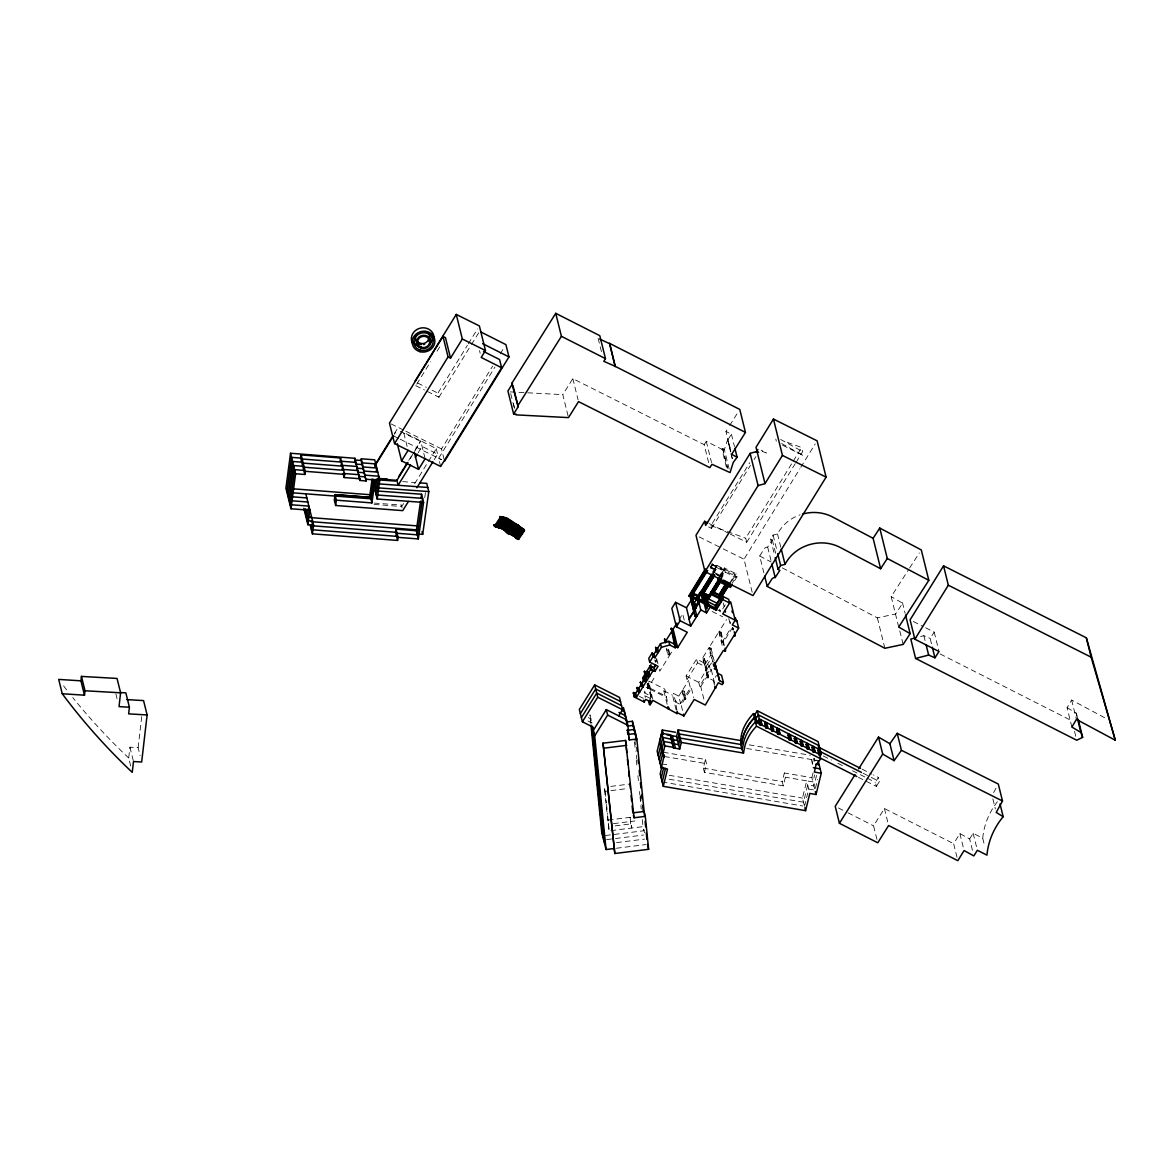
<?xml version="1.0" encoding="UTF-8"?>
<svg xmlns="http://www.w3.org/2000/svg" width="1174" height="1174" viewBox="0 0 1174 1174"><rect width="100%" height="100%" fill="white"/><g stroke="black" fill="none" stroke-linecap="round" stroke-linejoin="round"><path stroke-width="0.75" stroke-dasharray="5 3.75" d="M130.666 765.991L128.7 758.008L129.947 747.178L138.121 747.662L140.088 755.63M138.121 747.662L142.098 713.278M424.724 497.644L425.487 492.288M814.624 788.767L811.88 777.687L784.364 772.976L785.406 777.203L783.293 785.846L704.385 772.36L703.343 768.134L705.471 759.446L663.383 752.255M704.385 772.36L706.513 763.687L705.471 759.446M783.293 785.846L782.236 781.62L784.364 772.976M804.161 804.924L802.473 798.1L806.714 780.871L812.936 781.928L814.668 774.84M812.32 763.599L813.538 758.624M804.498 806.289L808.739 789.06L806.714 780.871L785.406 777.203M811.88 777.687L813.186 772.375M816.546 775.398L813.949 786.022L807.727 784.966L803.486 802.194L668.402 779.096M815.402 788.356L817.559 779.492M729.186 469.057L724.387 449.613L727.733 439.223L730.771 450.038M993.586 792.611L996.726 786.888M1071.877 727.058L1067.078 707.687L1071.627 700.027L1105.835 718.371M427.365 391.456L438.929 397.223L437.917 393.129L467.399 345.347M468.323 343.85L477.524 328.925M438.929 397.223L470.554 345.978M471.449 344.51L478.684 332.8M416.726 384.192L430.623 361.68M437.11 351.158L440.822 345.156M394.347 433.646L397.106 429.185L394.435 434.277M408.772 460.34L411.971 455.16M415.17 449.965L420.762 440.896L408.875 460.927M418.238 452.665L422.082 446.413L437.623 454.162L433.852 460.267M414.598 483.805L436.332 448.6L405.279 433.221M403.592 503.543L401.743 506.537L373.493 504.365M444.139 459.46L441.527 448.923L492.654 366.097M500.227 353.829L504.013 347.695M440.676 466.46L438.636 458.256L494.973 367.022M708.612 526.891L711.576 528.359L710.901 525.629L749.76 462.688M711.576 528.359L750.435 465.418M754.06 459.562L755.865 456.627M711.855 564.136L723.918 569.669L724.329 571.312L720.748 577.109L720.337 575.465L723.918 569.669M710.519 566.866L712.236 564.063L716.448 566.162L714.966 569.918L710.519 566.866L714.731 568.964L715.054 570.329L710.314 567.967L712.354 564.489M710.754 567.82L712.486 565.017L712.148 563.652M712.427 572.281L716.727 565.325L735.027 574.409L735.775 577.417L732.165 583.273M714.731 568.964L716.448 566.162M716.888 566.015L713.234 571.929L720.337 575.465M713.058 572.78L715.377 568.847L710.094 566.22M712.838 573.925L717.123 566.969M713.645 573.572L717.211 567.776L716.727 565.325M718.811 576.992L724.387 567.952L736.245 573.851L736.978 576.86L733.266 582.891M719.09 577.946L724.505 569.155L725.253 572.164L721.628 578.019M720.425 576.273L724.725 569.317M720.836 577.916L725.136 570.96L724.387 567.952M730.155 534.023L746.723 542.271L745.71 538.176L792.347 462.629M793.272 461.118L801.666 447.529L784.261 441.248M746.723 542.271L795.224 463.715M796.163 462.204L802.693 451.623L801.666 447.529M752.182 592.254L744.008 559.22L799.788 468.866M800.756 467.311L815.182 443.933M729.612 583.199L735.027 574.409M731.593 581.394L736.245 573.851M957.001 857.284L953.64 843.71L959.877 833.584L969.636 838.926L972.791 851.649M678.851 619.975L682.681 613.826L684.515 621.207M649.237 701.083L651.321 696.329L644.761 693.027L648.474 687.083L647.725 686.702L648.884 686.408L655.928 675.123M659.289 669.356L659.744 671.205L669.576 655.444L667.801 654.534L667.008 648.943M668.226 653.859L670.002 654.769L672.115 651.379M650.073 698.325L644.878 695.712L643.249 698.31L639.448 696.387M651.321 696.329L648.488 681.977M652.597 699.132L648.855 681.096L664.851 689.153L667.991 704.738M667.184 704.327L663.824 690.796L664.851 689.153M717.754 610.084L719.735 611.082L720.322 610.128L720.777 611.977M722.714 608.895L725.268 604.786M676.136 709.918L672.482 695.169L673.524 693.496L678.763 696.138L680.597 703.519L675.358 700.878L673.524 693.496M685.631 699.308L683.811 691.941L681.977 691.016L683.796 698.383L685.631 699.308L686.056 698.618L684.222 697.694L690.385 687.832L688.551 680.45L686.995 679.673L686.086 675.975L696.608 659.113L709.287 665.497L710.197 669.195L699.675 686.056L700.761 686.614L704.415 701.362M686.995 679.673L697.517 662.796L696.608 659.113M676.958 710.329L675.358 700.878M678.763 696.138L681.977 691.016M684.222 697.694L682.402 690.312L688.551 680.45M702.668 657.851L704.503 658.775L708.612 677.677L707.805 677.926L702.668 657.851L708.817 647.989L710.652 648.914L712.471 656.281L706.322 666.142L704.488 665.218L710.637 655.356L708.817 647.989M712.867 662.092L709.228 647.329L718.826 631.95L720.675 632.874L723.624 645.333M732.4 629.528L732.092 628.31L723.008 642.868L721.981 642.339L719.236 631.274L726.515 619.623M683.811 691.941L684.237 691.237L682.402 690.312M710.652 648.914L711.048 648.253L709.228 647.329M720.675 632.874L721.085 632.214L719.236 631.274M680.597 703.519L683.796 698.383M682.52 710.446L681.14 704.914L691.457 688.375L690.385 687.832M721.981 642.339L731.064 627.782M699.675 686.056L698.75 682.373L709.287 665.497M711.532 662.958L705.779 670.794M700.761 686.614L711.283 669.738L710.197 669.195M714.555 685.381L713.337 680.465L716.507 675.358M858.443 777.335L876.347 786.389L875.334 782.295L878.401 777.408L873.515 774.943M876.347 786.389L879.414 781.517L878.401 777.408M568.055 415.845L562.801 394.625L572.839 378.644L704.18 444.667L708.993 464.112M704.18 444.667L706.278 441.321L721.966 449.275L726.779 468.719M730.786 451.594L725.958 431.46L728.716 427.057M729.641 425.575L737.932 412.368M721.966 449.275L722.817 448.541L727.631 467.986M728.144 439.428L731.417 434.219L725.958 431.46M722.817 448.541L724.387 449.613M876.934 839.395L873.573 825.821L884.433 808.534L953.64 843.71M969.636 838.926L973.158 833.305L982.726 838.177L984.825 846.674M763.878 572.897L759.695 555.992L764.186 548.86A3.683 3.375 -13.9 0 1 767.664 547.128L772.331 539.937L770.599 539.042L773.108 535.095L777.511 533.95A38.918 35.528 -13.9 0 1 800.125 514.814M814.286 758.331L814.741 761.031L816.15 759.901M898.712 627.048L891.183 596.641L908.661 569.507M909.63 567.996L919.345 552.925M931.466 643.734L930.16 638.451L934.211 632.14L924.554 627.224M707.805 677.926L705.075 666.861L705.882 666.612L708.758 678.146L713.337 680.465M704.077 659.436L703.035 659.729L705.075 666.861M920.592 636.528L923.85 635.692L930.16 638.451M782.324 567.893L877.36 617.862L895.63 613.987L902.615 603.201L891.183 596.641M610.788 786.404L628.868 784.159M608.851 829.46L604.214 787.226L605.226 791.32L628.237 788.458M630.526 817.295L607.516 820.142L608.528 824.251M613.459 823.634L634.841 820.978M615.117 825.88L630.717 823.928L631.744 828.037L630.056 817.353L630.717 823.928M610.92 830.62L643.014 826.628L644.526 832.777M605.564 835.506L644.027 830.737L643.66 827.083M606.591 839.601L613.855 838.706M615.543 838.5L643.543 835.022M616.555 842.594L644.555 839.116M616.409 848.244L645.715 844.605M510.279 391.896L562.801 394.625M402.697 481.619L415.053 482.529M374.198 503.088L401.464 505.069M749.173 744.844L810.251 755.264M746.62 748.469L818.146 760.664M664.425 756.496L706.513 763.687M703.343 768.134L782.236 781.62M661.784 763.892L666.45 764.685L665.775 761.955M808.739 789.06L813.406 789.867M669.195 775.31L802.473 798.1M662.224 781.972L802.693 805.995M710.901 525.629L745.71 538.176M762.131 451.256L766.373 453.003L761.192 450.141M391.103 423.917L404.12 430.359M405.734 431.166L441.527 448.923M400.334 431.386L420.85 441.541L425.135 458.711M394.053 436.17L399.028 438.636M400.202 439.208L441.307 459.606M782.603 445.21L803.691 455.717L781.664 443.567M709.125 523.545L728.643 533.275M699.19 536.9L721.599 548.067M723.199 548.86L744.008 559.22M712.383 564.606L736.978 576.86M712.486 565.017L716.683 567.115M717.211 567.776L724.329 571.312M725.253 572.164L735.775 577.417M710.079 567.013L714.819 569.375M715.626 573.881L720.498 576.537M716.566 574.688L720.528 576.654M438.636 458.256L441.6 459.738M417.68 383.032L426.353 387.361M432.135 390.238L437.917 393.129M415.801 385.688L424.474 390.017M712.104 611.434L722.626 616.746M710.637 655.356L712.471 656.281M712.471 661.446L714.746 662.591M697.517 662.796L706.014 667.081M686.086 675.975L698.75 682.373M663.824 690.796L672.482 695.169M647.241 686.731L650 688.125M650.675 688.463L666.685 696.534M646.214 687.304L649.486 688.962M650.161 689.299L666.172 697.356M674.815 701.729L681.14 704.914M588.306 717.593L590.962 718.928L591.476 724.094M587.998 721.027L591.975 723.023L589.95 714.834L590.801 723.433M862.127 769.175L871.886 774.121M863.139 773.27L869.641 776.572M871.269 777.393L879.414 781.517M823.253 755.939L831.397 760.062M837.898 763.349L842.785 765.83M852.559 770.76L865.576 777.349M867.204 778.171L875.334 782.295M940.11 653.947L1071.921 720.851M838.427 807.961L843.211 810.383M848.01 812.819L873.573 825.821M913.299 621.486L922.955 626.402M759.695 555.992L771.054 561.964M780.651 439.472L802.693 451.623M1067.078 707.687L1076.118 713.088L1077.835 718.004M1076.118 713.088L1077.424 718.371M1071.627 700.027L1076.426 719.398M1074.548 731.417L1076.719 740.222M992.866 798.848L995.376 809.033M934.211 632.14L939.009 651.511M973.158 833.305L977.017 848.861M923.85 635.692L925.171 640.975M959.877 833.584L963.663 848.861M902.439 602.556L905.125 613.342M899.812 630.893L903.158 644.409M877.36 617.862L884.888 648.283M884.433 808.534L888.204 823.81M775.823 439.135L776.322 441.189M777.511 533.95L780.857 547.48M773.108 535.095L777.291 552M772.331 539.937L775.676 553.453M770.599 539.042L774.781 555.948M767.664 547.128L771.435 562.331M814.066 758.301L814.741 761.031M731.417 434.219L734.469 446.59M811.307 759.505L812.995 766.329M731.109 453.707L732.415 459.019M731.02 453.692L732.327 458.99M722.524 448.395L727.498 468.206M706.278 441.321L711.532 462.541M733.324 628.075L733.618 629.293M732.605 627.488L733.222 629.939M732.503 627.664L733.104 630.115M730.096 621.604L730.551 623.453M728.775 618.566L730.61 625.933M723.243 602.878L724.153 606.562M719.28 609.233L719.735 611.082M721.085 632.214L724.431 645.744M718.826 631.95L722.935 648.547M711.048 648.253L714.1 660.551M711.283 669.738L714.643 683.268M704.503 658.775L706.322 666.142M691.457 688.375L693.746 697.605M598.124 338.332L601.631 352.464M684.237 691.237L686.056 698.618M668.637 649.222L670.002 654.769M668.211 649.912L669.576 655.444M666.274 648.386L667.801 654.534M656.706 658.908L657.924 663.824M655.958 658.35L656.882 662.033M655.518 660.463L655.826 661.696M654.798 659.92L655.4 662.371M572.839 378.644L578.078 399.85M648.283 683.958L648.884 686.408M648.136 683.958L651.482 697.488M647.564 683.385L648.474 687.083M647.534 683.576L650.807 697.151M647.123 684.237L647.725 686.702M644.306 691.192L644.761 693.027M644.878 695.712L645.333 697.547M513.42 403.489L514.74 408.801M510.719 393.657L512.466 400.73M512.906 402.491L514.212 407.804M479.506 350.6L480.181 353.33M436.273 448.703L437.623 454.162M403.827 433.133L407.231 446.898M401.405 505.172L402.08 507.902M129.947 747.178L133.498 761.53M115.874 693.849L117.444 700.232M634.87 739.547L635.428 745.02M636.44 755.22L636.792 758.727M640.505 795.605L641.386 804.395M634.547 742.335L635.428 751.111M636.308 759.901L636.836 765.169M637.893 775.706L638.436 780.974M639.492 791.511L639.845 795.018M640.021 796.779L641.253 809.077M642.31 819.613L642.838 824.882M605.226 791.32L606.386 802.84M606.547 804.484L607.545 814.374M607.706 816.018L609.027 829.182M128.7 758.008A689.417 629.323 -13.9 0 1 72.744 697.532M66.639 689.828A689.417 629.323 -13.9 0 1 62.633 684.633M982.726 838.177A76.354 69.692 -13.9 0 1 997.386 801.725M727.601 439.575L730.58 451.917L727.601 439.575"/><path stroke-width="1.5" d="M80.933 680.832L81.446 676.4L117.048 678.455L120.599 692.807L119.029 706.616L129.404 707.232L128.641 713.865L147.117 714.951L141.672 762.014L133.498 761.53L132.251 772.36A689.417 629.323 -13.9 0 1 62.251 693.761L58.7 679.408L80.933 680.832L84.484 695.184L62.251 693.761M84.484 695.184L84.998 690.767L81.446 676.4M373.2 482.235L373.435 480.533M418.34 538.939L423.579 502.428L377.206 499.023L379.774 480.313L374.711 459.826L361.328 458.785L366.156 480.958L359.816 480.459L354.974 458.286L290.536 453.252L285.898 488.267L290.976 508.768L309.863 510.22L307.867 524.719L313.605 525.174L312.416 533.818L397.604 540.436L398.03 537.354L396.005 529.166L416.3 530.751L418.34 538.939L398.03 537.354M286.911 492.376L291.548 457.361L300.735 458.065L304.8 474.472L295.599 473.753L290.536 453.252M287.938 496.47L292.561 461.455L301.762 462.174L302.188 459.019L341.546 462.086L341.12 465.242L356.999 466.474L357.776 472.256L364.131 472.755L364.366 471.082L377.749 472.124M288.951 500.564L293.573 465.55L302.775 466.269L303.2 463.114L342.559 466.181L342.133 469.336L358.011 470.583L357.776 472.256M290.976 508.768L295.599 473.753M334.839 496.397L334.311 500.021L335.661 505.495L402.755 510.631L408.42 501.474M334.649 501.386L335.368 496.088M335.661 505.495L336.38 500.183L335.03 494.724L370.588 497.438L373.127 479.256M354.974 458.286L354.739 459.959L361.093 460.457L366.156 480.958M375.724 463.921L375.24 467.384L375.724 463.921L362.34 462.879L362.106 464.552L355.751 464.068L355.986 462.38L341.487 461.25M359.816 480.459L359.024 474.678L343.146 473.445L344.158 477.539L360.036 478.772M336.38 500.183L371.938 502.912L369.927 494.709L372.085 479.007M292.077 492.772L370.94 498.803L373.581 479.476L375.607 487.68M397.604 540.436L395.579 532.248L396.005 529.166M300.735 458.065L301.175 454.91L340.533 457.992L344.598 474.384L344.158 477.539M304.8 474.472L305.225 471.317L301.175 454.91M305.328 508.797L304.829 512.422L306.194 512.539M306.84 509.267L305.842 516.531L307.206 516.633M311.404 529.709L312.592 521.065L306.854 520.625L308.85 506.111L289.963 504.673L294.586 469.659L303.787 470.363L304.213 467.208L343.586 470.29M340.108 461.147L340.533 457.992M361.093 460.457L361.328 458.785M370.925 498.803L373.156 482.661M371.938 502.912L375.166 479.388M376.267 471.478L376.737 468.015L363.353 466.973L363.118 468.661L356.764 468.162M377.206 499.023L375.181 490.835L376.81 478.919M416.3 530.751L420.556 501.181M421.055 497.717L421.554 494.239L375.181 490.835M419.074 534.082L422.684 534.361L428.789 491.583L426.764 483.38L419.925 482.881M740.383 740.501L678.19 729.861L681.302 742.438L743.494 753.062C736.714 739.282 743.553 723.859 753.414 713.631L754.97 714.423L757.01 722.626L759.314 718.943L820.142 749.834M658.188 755.425L662.767 737.419L677.574 740.603L679.203 733.955L741.396 744.595C742.643 734.513 747.31 724.974 754.427 717.725L755.997 718.532L758.301 714.849L819.114 745.739M741.396 744.595L743.01 736.656A48.941 44.671 -13.9 0 1 754.427 717.725M743.494 753.062L745.108 745.123A48.941 44.671 -13.9 0 1 756.526 726.207L753.414 713.631M675.505 732.268L662.327 730.023L657.147 751.184L661.3 768.001L667.536 769.058L663.295 786.345L805.584 810.662L809.825 793.433L816.047 794.505L821.257 773.24L818.146 760.664M681.302 742.438L679.673 749.071L673.348 747.838L670.354 734.777L661.754 733.31L659.612 742.1L662.723 754.662L664.337 754.941L661.3 768.001M659.201 759.519L663.794 741.513L672.379 742.981L673.348 747.838M660.214 763.628L662.84 752.901L662.165 750.171M662.723 754.662L664.866 745.886L661.754 733.31M661.887 766.857L660.184 773.769L663.295 786.345M671.924 742.1L670.354 734.777M661.211 777.878L663.75 767.503M672.262 735.775L670.237 735.276M662.224 781.972L665.614 768.148M679.673 749.071L676.562 736.509L678.19 729.861M675.417 748.19L672.306 735.628M897.215 733.324L901.427 750.303L894.104 760.664L889.892 743.7L897.215 733.324L998.296 784.041L1002.493 801.006L996.227 812.437L1003.183 816.708A76.354 69.692 -13.9 0 0 986.938 855.156L977.37 850.269L973.833 855.905L964.089 850.563L957.837 860.674L888.63 825.513L877.77 842.785L839.425 823.297L835.228 806.333L855.068 774.605M414.774 381.594L456.246 314.427L479.374 325.932L485.464 350.527L481.208 357.439L501.621 367.741L440.676 466.46L394.552 443.596L389.474 423.11L442.994 336.424L445.46 337.657L450.523 358.143L448.057 356.925L442.994 336.424M375.064 464.889L392.512 436.625M375.196 465.432L393.525 435.759M394.552 443.596L448.057 356.925M450.523 358.143L462.336 339.022L456.246 314.427M425.135 458.711L418.56 469.351L401.567 460.883L408.082 450.346M398.764 476.541L403.959 468.118M404.766 466.812L407.173 462.923M407.95 462.424L396.9 480.327L378.116 478.948M410.577 465.051L398.118 485.244L396.768 479.784M415.361 457.317L417.298 454.191M416.902 487.738L432.913 461.793M444.564 461.221L508.958 356.925L505.906 344.628L481.047 332.081M707.629 522.797L704.635 521.315L695.991 535.3L704.987 571.635L752.989 595.556L826.1 477.143L817.104 440.822L773.446 419.059L756.012 447.294L765.008 483.615L758.096 485.61L690.107 595.79M758.58 452.239L757.039 451.388L750.127 453.369L705.647 525.409L704.635 521.315M756.085 452.43L757.89 449.51M705.398 568.876L688.756 595.981L716.61 609.864L715.861 606.855L716.8 605.344M689.622 595.732L704.605 571.151M689.299 596.245L705.016 570.637M690.444 595.394L705.677 570.403M691.281 595.027L706 570.857M706.22 570.667L690.928 595.423M706.543 571.136L691.765 595.071M707.643 570.491L692.601 594.719M693.159 594.411L692.014 597.61L694.083 594.249L698.823 596.612L693.555 593.765M692.22 596.495L692.88 594.088L698.398 596.759L696.666 599.562L692.22 596.495L696.431 598.593L698.148 595.805L693.951 593.706M692.455 597.463L694.186 594.66L693.849 593.296M765.008 483.615L782.427 455.395L773.446 419.059M700.643 591.373L701.054 593.017L696.754 599.973L696.358 598.329L700.027 592.371M712.53 574.291L701.362 592.371L703.49 593.237L714.643 575.143L703.49 593.237M704.664 603.157L697.561 599.606L701.142 593.824L700.731 592.18L707.834 595.717L708.245 597.361L704.664 603.157L707.394 607.883L706.836 608.778M713.044 574.438L701.876 592.532M702.39 592.694L713.557 574.6M702.448 592.914L713.616 574.834M714.13 574.981L702.962 593.075L714.086 574.761M706.807 596.436L704.018 600.941L708.465 603.157M716.448 593.354L722.377 596.304L723.125 599.312L711.268 593.413L704.752 603.95L704.268 601.514L707.834 595.717M705.222 600.398L705.897 599.298M706.572 598.197L707.262 597.111M702.243 592.18L708.641 595.365L704.356 602.321L696.358 598.329M719.383 578.342L708.744 595.746L702.918 592.841M711.473 592.151L718.767 580.176L711.444 592.034L713.557 592.899L720.249 581.908L713.557 592.899M711.987 592.312L720.484 578.489M710.93 591.872L712.016 592.43L719.339 580.558M719.236 581.409L712.53 592.577L719.266 581.512M723.595 580.191L729.612 583.199L730.345 586.193L719.823 580.954L721.628 578.019M719.809 581.79L713.044 592.738L719.706 581.644M725.517 584.241L718.796 595.438L725.532 584.549M726.662 583.713L719.31 595.6L726.031 584.403M719.823 595.761L727.146 583.757L719.823 595.761L712.985 592.518M727.088 584.828L720.278 595.702M727.528 584.946L720.851 596.084L721.878 596.407L728.672 585.415L721.849 596.289M719.251 595.379L721.364 596.245L728.041 585.107M716.492 608.646L721.907 599.87L711.385 594.616L705.97 603.407L716.492 608.646L715.744 605.637L720.498 597.962M719.589 600.824L720.513 599.327M729.729 584.403L730.654 582.891M732.327 584.388L730.477 587.411L718.62 581.497L717.872 578.489M915.603 658.453L1076.719 740.222L1082.619 737.375L1080.902 732.459L1071.877 727.058L1076.426 719.398L1115.3 740.236L1086.346 637.82L943.544 565.839L910.085 619.843L914.869 639.214L939.009 651.511L934.944 657.822L928.649 655.063L915.603 658.453L910.819 639.082L915.705 637.805M914.869 639.214L948.328 585.21L943.544 565.839M618.713 715.876L622.543 709.727L619.505 697.429L594.675 684.912L579.34 709.478L582.392 721.775L592.987 727.132L604.727 844.062M580.352 713.587L595.688 689.021L620.518 701.538M581.365 717.681L596.715 693.115L621.53 705.633M582.392 721.775L597.727 697.209L594.675 684.912M627.077 725.679L626.49 719.794L606.298 709.61L593.31 730.404L594.675 735.878L606.077 849.536L614.677 848.464M694.905 609.702L689.197 618.859L686.452 607.794L675.578 602.321L671.822 608.352L676.385 626.799L687.26 632.272L677.662 647.652L675.872 646.742L671.308 628.295L673.098 629.205L677.662 647.652M594.675 735.878L607.648 715.083L606.298 709.61M652.084 653.052L653.008 656.736L654.945 657.719L654.035 654.035L652.084 653.052L648.752 658.394L649.662 662.092L658.056 666.318L654.931 671.323L651.144 669.415L650.235 665.731L654.021 667.639L654.931 671.323M655.635 647.358L656.559 651.056L658.497 652.025L657.572 648.341L655.635 647.358L656.119 651.746L658.056 652.715L654.945 657.719M654.035 654.035L656.369 650.279M657.572 648.341L660.522 643.616L668.828 641.312L674.316 644.086L675.226 647.769L669.752 645.01L661.446 647.3L658.497 652.025M649.662 662.092L653.008 656.736M647.153 671.455L648.063 675.138L649.721 675.975L648.811 672.291L647.153 671.455L648.576 672.643L645.48 677.633L643.822 676.796L644.731 680.48L646.39 681.316L644.497 671.279L646.272 672.174L647.49 677.09M666.817 641.855L666.362 640.006L664.572 639.111L664.748 642.237M674.316 644.086L671.308 628.295M697.605 600.296L698.956 602.585L695.331 609.027L692.587 597.948L690.385 597.727L694.949 616.174L696.431 616.922L690.723 626.08L680.142 620.753L675.578 602.321M677.251 711.561L677.046 713.616L652.905 700.364L650.147 704.782L649.471 704.429L650.983 702.023L645.788 699.396L644.159 701.993L634.019 696.872L633.534 692.513L635.56 693.526L636.469 697.224L634.444 696.197L633.534 692.513M645.054 674.125L642.648 677.97L643.572 681.654M646.272 672.174L650.968 664.645M666.362 640.006L672.673 629.866L670.897 628.971M673.098 629.205L676.928 623.056M686.452 607.794L692.176 598.637L692.777 601.088M692.587 597.948L693.57 596.407M636.469 697.224L639.478 692.396L637.82 691.574L637.144 687.48L638.803 688.316L639.713 692.014L638.054 691.178L637.144 687.48M639.713 692.014L642.809 687.069L641.151 686.232L640.476 682.153L642.134 682.989L643.044 686.673L641.386 685.836L640.476 682.153M643.044 686.673L646.14 681.712L644.482 680.876L643.822 676.796M676.385 626.799L680.142 620.753M635.56 693.526L638.553 688.712L636.895 687.876M638.803 688.316L641.885 683.371L640.226 682.549M642.134 682.989L645.23 678.029L643.572 677.193M648.811 672.291L651.115 668.608M649.721 675.975L652.788 671.058L651.144 669.415M646.39 681.316L649.501 676.341L648.063 675.138M654.021 667.639L655.576 665.13M695.668 600.809L694.201 603.172L695.111 606.87L696.299 607.472L695.331 609.027M654.109 667.742L655.283 665.863M704.517 600.457L702.257 593.941L701.362 595.365L702.888 601.514M695.111 606.87L698.06 602.145M702.712 598.197L702.698 594.792M689.197 618.859L690.62 616.57M691.339 615.425L694.201 610.847M675.226 647.769L675.872 646.742M694.949 616.174L690.811 597.052M695.375 615.499L696.857 616.247L700.775 609.966L698.956 602.585M708.348 604.786L706.645 607.501L705.926 605.094L708.553 606.415M700.775 609.966L706.513 612.857L710.109 607.105L709.654 605.27M715.171 606.43L720.132 598.491M710.109 607.105L716.096 610.128L722.7 599.532L721.79 595.834L728.687 599.312L729.597 603.01L722.773 613.943L735.217 620.224L732.297 624.906L738.651 628.105L734.322 635.031L734.733 636.088L733.926 635.677L724.842 650.249L725.239 651.321L723.389 650.396L713.792 665.775L715.626 666.7L714.306 668.813L716.58 669.972L719.545 680.685L723.419 682.637L722.157 684.662L718.341 682.74L705.325 705.06L694.201 699.455L683.884 715.979L677.559 712.794M734.704 619.667L736.832 620.723L736.362 621.472L735.452 617.788M858.664 768.838L878.504 737.096L889.892 743.7M839.425 823.297L882.701 754.075L878.504 737.096M511.791 383.355L555.728 313.326L599.797 335.676L605.476 358.642L603.818 361.298L615.279 366.376L609.599 343.395L739.781 409.433L745.461 432.399L731.637 454.426L737.096 457.2L733.207 462.527L730.067 472.594L711.958 464.302L709.859 467.648L578.518 401.611L568.495 417.606L515.973 414.862L516.046 414.099L513.625 413.967L507.931 391.001L512.495 383.722L511.791 383.355L518.189 406.703L513.625 413.967M517.47 406.336L561.407 336.307L555.728 313.326M754.97 714.423L757.289 710.74L818.102 741.63L821.213 754.207L820.377 755.542L819.012 754.853L817.926 750.48L818.762 749.144L819.848 753.517L819.012 754.853M759.842 720.983L760.693 719.633L761.765 724.006L760.928 725.356L759.563 724.652L758.477 720.278M759.563 724.652L760.4 723.316L761.765 724.006M765.859 727.851L764.773 723.477L765.609 722.142L766.695 726.515L765.859 727.851L766.827 728.35L767.679 727.014L766.593 722.641L765.756 723.976L766.827 728.35M770.687 726.486L771.523 725.15L772.609 729.524L771.773 730.859L772.741 731.358L773.593 730.008L772.507 725.635L771.67 726.985L770.687 726.486L771.773 730.859M777.658 733.853L776.586 729.48L777.423 728.144L778.509 732.503L777.658 733.853L779.022 734.542L779.874 733.207L778.788 728.834M788.003 735.276L788.84 733.941L789.926 738.314L789.089 739.649L790.454 740.354L791.291 739.004L790.219 734.631L789.368 735.981L788.003 735.276L789.089 739.649M795.385 742.848L794.299 738.475L795.136 737.14L796.221 741.513L795.385 742.848L796.354 743.347L797.205 742.012L796.119 737.639L795.282 738.974L796.354 743.347M800.213 741.484L801.05 740.148L802.136 744.521L801.299 745.857L802.268 746.356L803.119 745.006L802.033 740.633L801.196 741.983L800.213 741.484L801.299 745.857M807.198 748.851L806.112 744.477L806.964 743.142L808.035 747.515L807.198 748.851L808.182 749.35L809.018 748.014L807.932 743.641L807.096 744.976L808.182 749.35M812.026 747.486L812.863 746.136L813.949 750.509L813.098 751.859L814.081 752.343L814.917 751.008L813.846 746.635L812.995 747.97L812.026 747.486L813.098 751.859M905.536 615.029L910.144 633.622L903.158 644.409L884.888 648.283L767.224 586.413L771.714 579.281A3.683 3.375 -13.9 0 1 775.192 577.535L779.859 570.359L778.127 569.463L775.207 557.635M672.262 743.465L678.587 744.698L680.216 738.064L742.408 748.689L744.023 740.75A48.941 44.671 -13.9 0 1 755.44 721.834L819.599 754.442L820.685 758.815L815.827 765.404L814.418 772.066L821.257 773.24M778.127 569.463L780.637 565.516L785.039 564.371A38.918 35.528 -13.9 0 1 839.982 547.333L880.647 568.73L887.28 558.486L879.752 528.065L921.282 549.902L928.81 580.323L898.712 627.048L910.144 633.622M880.647 568.73L873.118 538.308L879.752 528.065M615.147 366.567L609.599 343.395M498.231 527.009C509.604 515.21 499.625 515.298 495.472 526.906L494.019 525.101L495.81 525.262M500.08 517.881C502.78 512.891 519.319 526.906 524.162 529.547L524.455 530.736L518.512 539.409C505.583 536.415 531.69 516.472 514.271 536.371M494.327 526.275L500.271 517.602L499.963 516.428M495.472 526.906L501.371 518.057M495.428 526.73L496.543 527.185L502.443 518.35L504.835 518.996L499.302 527.302M496.543 527.185L502.443 518.35M497.072 527.331L503.015 518.659L496.499 527.023M497.703 526.862L502.355 520.097M498.627 527.596L504.571 518.923L503.499 518.644L497.556 527.302M496.147 526.612L498.143 527.625L504.086 518.952M498.774 527.155L504.306 518.864C520.757 518.644 492.64 542.74 510.162 521.373M494.459 525.835L499.199 527.904L505.143 519.231M502.575 523.208L499.919 527.786M500.271 528.197L506.17 519.348L500.271 528.197L497.262 527.067M501.342 528.476L507.241 519.642L501.342 528.476L498.319 527.346M499.772 516.692L507.96 518.57M500.946 527.904L502.061 528.359L507.535 519.891M503.118 528.638L508.694 520.508M504.923 519.334L508.929 520.405L502.971 529.078M503.646 529.738L509.545 520.889L503.646 529.738L507.535 532.35M505.025 530.252L504.321 529.43L509.883 521.3L512.686 523.472L506.728 532.145L512.642 523.296M504.879 530.692C522.239 510.015 494.606 531.822 510.807 534.493L516.971 525.732C526.906 526.642 501.547 547.554 519.554 527.053M508.65 520.346L511.394 522.342L505.451 531M506.214 531.044L511.791 522.914M517.822 526.113L511.879 534.786L506.111 531.661L512.011 522.812M507.417 531.837L512.055 525.072M507.359 532.614C525.189 512.774 500.285 531.983 509.751 534.214L515.65 525.365L509.751 534.214M508.078 532.497L513.64 524.367M507.975 533.099L513.874 524.264L512.407 523.399M508.694 532.981L514.227 524.675L515.371 525.306M507.77 518.849L514.77 523.868M515.415 525.468L509.736 533.48L518.086 538.646L523.604 530.355L518.042 538.484M517.294 525.967L511.35 534.64L517.294 525.967L516.178 525.512C498.187 545.822 524.881 524.763 512.979 523.707M514.579 524.147L517.969 524.734M512.906 532.82L517.543 526.04M518.703 526.671L513.214 535.139M518.394 537.956L518.703 539.13L513.023 535.403L518.967 526.73M514.447 536.092C518.028 521.652 529.679 529.313 517.367 538.778M514.843 536.679L520.786 528.007L519.319 527.155M514.887 536.856L520.786 528.007M515.606 536.723L521.183 528.593M516.222 537.208L521.887 529.415M516.12 537.809L522.019 528.975L518.659 526.495M516.795 537.516L521.447 530.751M517.323 538.602L523.266 529.944M522.371 529.386L524.279 531L524.162 529.547M514.623 526.51L514.285 526.583M626.432 722.01L632.434 721.262L636.836 739.018L644.599 816.4M627.444 726.104L633.446 725.356L633.989 730.683M626.945 730.389L634.459 729.45L635.002 734.777M627.459 732.444L627.958 734.484L635.486 733.559L636.191 740.574M603.01 743.215L625.566 740.427L634.048 817.779L645.318 816.385L648.62 849.316L614.809 853.513L603.01 743.215L614.809 853.513M628.648 737.228L629.323 739.958L636.836 739.018M604.228 748.146L626.784 745.343M632.83 812.863L644.1 811.469L645.318 816.385M84.998 690.767L120.599 692.807M120.658 692.572L125.853 692.88L129.404 707.232M126.763 699.601L143.566 700.599L147.117 714.951M377.984 478.405L387.376 479.095M378.674 479.858L395.623 481.091M377.984 483.82L427.776 487.474M377.309 487.797L428.789 491.583M293.001 488.81L369.927 494.709M335.089 494.621L370.646 497.35M291.372 496.734L306.825 497.923M292.385 500.828L307.837 502.017M305.225 471.317L344.598 474.384M358.804 476.365L365.143 476.849L365.378 475.177L378.762 476.218L376.194 494.929L422.567 498.334L417.313 534.845L397.017 533.26L396.592 536.342L313.209 529.856M366.391 479.271L379.774 480.313M308.659 516.751L311.58 516.971M310.127 517.558L417.049 525.879M311.183 521.652L418.061 529.973M395.579 532.248L310.391 525.614L312.416 533.818M666.935 734.865L676.562 736.509M815.739 764.186L819.159 764.773M813.333 767.693L820.171 768.867M664.866 745.886L673.465 747.354M660.624 746.194L662.239 746.473M661.637 750.289L663.251 750.568M494.019 525.101L495.619 525.526M599.753 339.081L609.467 343.586M782.427 455.395L826.1 477.143M462.336 339.022L485.464 350.527M719.794 580.499L720.821 580.807M726.148 583.551L722.171 581.585L726.09 583.331M718.253 580.015L720.308 580.646M713.909 592.092L715.597 592.929M701.054 593.017L709.052 597.008L708.641 595.365M701.142 593.824L708.245 597.361M706.396 600.985L715.744 605.637M691.222 594.807L692.851 595.614M704.268 601.514L697.151 597.977L697.561 599.606M690.385 595.159L692.616 596.465L690.415 595.277M689.549 595.512L696.52 599.004L712.046 574.086L698.192 596.832L698.148 595.805M689.578 595.629L692.337 597.096M901.427 750.303L1002.493 801.006M948.328 585.21L1091.145 657.191L1115.3 740.236M722.7 599.532L729.597 603.01M702.111 595.746L717.901 603.7M698.251 599.004L703.784 601.792M716.58 669.972L714.746 662.591L717.71 673.304L721.584 675.27L723.419 682.637M651.878 667.375L649.853 666.348L650.763 670.046M644.071 671.939L645.847 672.834M633.109 693.188L635.648 694.465M597.727 697.209L622.543 709.727M621.868 710.285L624.465 711.605L624.906 716.008M618.991 712.427L625.478 715.7L625.962 720.601M607.648 715.083L627.841 725.268L629.323 739.958M482.617 343.63L508.958 356.925M483.541 351.437L499.581 359.538L501.621 367.741M818.175 746.943L860.498 768.354M820.817 751.859L861.511 772.448M819.393 757.568L856.829 776.513M561.407 336.307L605.476 358.642M615.279 366.376L745.461 432.399M764.773 723.477L765.756 723.976M776.586 729.48L777.951 730.169M794.299 738.475L795.282 738.974M806.112 744.477L807.096 744.976M817.926 750.48L819.291 751.169M766.695 726.515L767.679 727.014M772.609 729.524L773.593 730.008M778.509 732.503L779.874 733.207M789.926 738.314L791.291 739.004M796.221 741.513L797.205 742.012M802.136 744.521L803.119 745.006M808.035 747.515L809.018 748.014M813.949 750.509L814.917 751.008M819.848 753.517L821.213 754.207M756.526 726.207L820.685 758.815M873.118 538.308L832.454 516.912A38.918 35.528 -13.9 0 0 802.708 514.007M887.28 558.486L928.81 580.323M513.434 523.149L516.516 524.822M511.835 523.09L511.13 522.269L505.598 530.575L506.302 531.382M517.587 526.216L518.747 526.832M500.271 517.602L502.707 518.424M524.455 530.736L521.139 528.432M500.036 517.705L501.636 518.145M501.929 527.845L505.686 530.912M504.321 529.43L499.39 527.64M501.298 528.315L503.602 529.562M514.329 535.593L510.998 534.229M882.701 754.075L894.104 760.664M517.778 524.998L523.971 529.826M514.271 534.742L516.34 536.342M514.08 535.006L516.149 536.621M523.12 530.384L517.543 538.514M521.447 528.667L515.459 537.164M520.64 528.447L515.078 536.577M519.407 527.493L513.83 535.623M517.499 525.879L511.747 522.753M516.751 525.82L510.807 534.493M518.218 538.22L518.512 539.409M514.535 524.91L508.547 533.422M513.728 524.705L508.166 532.835M512.495 523.736L506.919 531.866M510.631 522.298L505.069 530.428M509.399 521.329L503.822 529.459M507.814 519.95L501.826 528.461M506.023 519.788L499.742 528.051L505.686 519.378M501.225 518.497L495.032 526.157L500.608 518.028M494.21 524.822L494.503 526.011M1086.346 637.82L1091.145 657.191M1078.275 719.765L1082.619 737.375M1077.424 718.371L1080.902 732.459M1000.043 803.97L1003.183 816.708M932.332 647.256L934.944 657.822M926.037 644.497L928.649 655.063M781.268 549.168L785.039 564.371M777.702 553.688L780.637 565.516M750.127 453.369L758.096 485.61M819.657 752.637L820.377 755.542M771.846 564.019L775.192 577.549M734.909 448.365L737.096 457.2M764.714 576.273L767.224 586.413M815.328 791.584L816.047 794.505M804.865 807.756L805.584 810.662M736.832 620.723L738.651 628.105M730.654 601.778L735.217 620.224M757.289 710.74L760.928 725.356M732.004 610.818L732.459 612.652M734.234 631.759L735.144 635.442M734.44 634.87L734.733 636.088M719.09 577.946L719.823 580.954M725.062 610.26L725.517 612.109M721.174 596.862L721.907 599.87M715.626 608.279L716.096 610.128M725.048 648.195L725.649 650.66M724.93 650.088L725.239 651.321M706.777 605.417L707.247 607.266M702.257 593.941L704.077 601.308M704.239 603.641L706.513 612.857M717.71 673.304L719.545 680.685M714.702 663.017L715.626 666.7M696.373 594.47L697.297 598.153M713.322 663.941L713.792 665.775M695.39 603.774L695.624 604.698M696.079 606.547L696.299 607.472M715.553 686.966L715.861 688.184M714.849 686.614L715.157 687.847M695.037 608.866L696.857 616.247M693.379 603.553L693.995 606.019M694.612 609.555L695.067 611.39M695.977 615.088L696.431 616.922M688.889 618.713L690.723 626.08M673.597 633.564L674.052 635.413M674.507 637.247L674.962 639.096M668.828 641.312L669.752 645.01M683.429 714.144L683.884 715.979M664.572 639.111L665.482 642.794M660.522 643.616L661.446 647.3M676.752 712.383L677.046 713.616M657.147 649.031L658.056 652.715M668.593 707.203L668.901 708.436M667.786 706.792L668.388 709.243M652.333 669.224L652.788 671.058M649.046 674.492L649.501 676.341M662.327 730.023L663.383 734.249M646.933 671.807L647.843 675.505M644.497 671.279L646.17 678.044M645.23 678.029L646.14 681.712M650.528 700.174L650.983 702.023M661.49 747.442L660.815 744.712L661.681 748.777M662.019 750.142L662.694 752.872M649.237 701.083L650.147 704.782M648.562 700.746L649.471 704.429M641.885 683.371L642.809 687.069M643.704 700.144L644.159 701.993M638.553 688.712L639.023 690.561M623.453 707.496L627.841 725.268M647.402 844.399L648.62 849.316M633.432 815.328L634.048 817.779M512.935 385.483L518.189 406.703M606.077 849.536L601.675 831.764L590.977 725.15M414.305 452.137L418.56 469.351M421.554 494.239L423.579 502.428M422.009 531.631L422.684 534.361M397.311 443.669L401.567 460.883M373.875 480.239L374.697 483.527M355.076 461.323L355.751 464.068M309.54 508.768L313.605 525.174M305.812 493.814L309.863 510.22M303.817 508.327L307.867 524.719M645.098 821.345L645.641 826.834M646.243 832.865L646.903 839.454M636.895 747.603L637.247 751.125M638.128 759.901L638.48 763.408M639.184 770.438L639.713 775.706M640.417 782.735L640.945 788.003M641.65 795.018L642.002 798.54M642.706 805.555L643.235 810.838M632.434 721.262L632.962 726.53M627.474 729.597L627.958 734.484M625.566 740.427L625.903 743.876M626.256 747.324L626.769 752.49M627.459 759.402L627.987 764.567M628.677 771.465L629.191 776.645M629.88 783.542L630.409 788.723M631.098 795.62L631.612 800.785M632.14 805.966L632.654 811.146M592.312 726.471L603.7 839.968M591.652 725.811L602.688 835.859M427.644 332.932A7.279 6.648 -13.9 0 1 429.831 338.288M429.317 340.24A7.279 6.648 -13.9 0 1 428.818 341.15M424.621 344.276A7.279 6.648 -13.9 0 1 423.565 344.525M421.407 344.569A7.279 6.648 -13.9 0 1 419.353 344.026M418.428 343.542A7.279 6.648 -13.9 0 1 417.049 333.9M424.885 331.508A7.279 6.648 -13.9 0 1 425.883 331.846M428.774 337.378A6.193 5.65 -13.9 0 1 417.225 340.9M412.778 343.688A11.388 10.39 -13.9 0 1 421.231 327.957A11.388 10.39 -13.9 0 1 433.69 340.328M431.137 333.621A9.685 8.834 -13.9 0 1 429.112 344.628M421.084 347.064A9.685 8.834 -13.9 0 1 413.659 341.693M501.9 518.204L496 527.053L501.9 518.204M506.698 519.495L500.799 528.344L506.698 519.495M522.65 529.459L516.736 538.294L522.65 529.459M663.926 757.274L663.046 754.339L663.926 757.274M693.174 595.101L692.058 594.44L693.144 594.983M421.349 348.37A7.279 6.648 -13.9 0 0 430.697 340.299A7.279 6.648 -13.9 0 0 418.795 337.158A7.279 6.648 -13.9 0 0 421.349 348.37M421.686 347.416A6.193 5.65 -13.9 0 0 429.64 340.548A6.193 5.65 -13.9 0 0 419.514 337.863A6.193 5.65 -13.9 0 0 421.686 347.416M419.984 351.686A11.388 10.39 -13.9 0 0 434.629 339.066A11.388 10.39 -13.9 0 0 415.992 334.135A11.388 10.39 -13.9 0 0 419.984 351.686M420.527 350.19A9.685 8.834 -13.9 0 0 432.971 339.447A9.685 8.834 -13.9 0 0 417.122 335.25A9.685 8.834 -13.9 0 0 420.527 350.19"/></g></svg>
